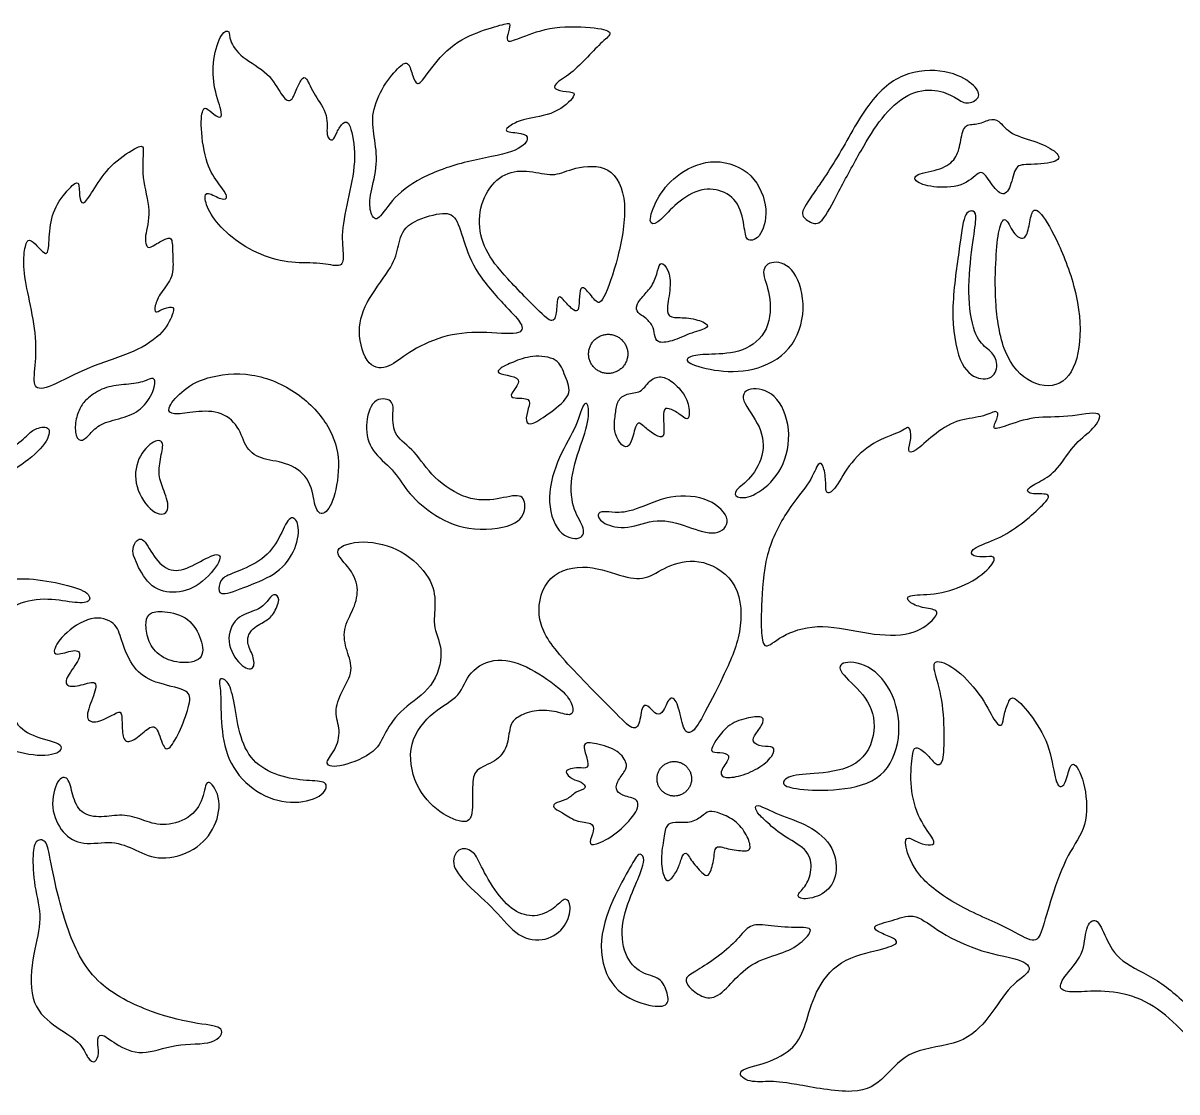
# Model space of a CAD drawing. Header units: millimetres. Extents: x -84 to 83, y -94 to 93.
# Drawn here: x 19.76 to 50.66, y -40.74 to -12.11 of the extents above; entities that cross this region are included whole.
import ezdxf

# ---------------------------------------------------------------- set-up
doc = ezdxf.new("R2010")
doc.units = ezdxf.units.MM
doc.header["$MEASUREMENT"] = 0
doc.layers.add('Default', color=18, linetype='Continuous')

msp = doc.modelspace()

# ---------------------------------------------------------------- linework, layer by layer
at = {"layer": 'Default', "color": 5}
for points in [[(25.364, -17.849), (25.587, -18.027), (26.116, -18.353), (26.97, -18.556), (27.743, -18.515), (28.288, -18.678), (28.369, -18.393), (28.255, -17.767), (28.491, -16.726), (28.703, -15.693), (28.516, -14.733), (28.337, -14.749), (28.15, -15.034), (28.068, -15.302), (27.849, -15.18), (27.961, -14.569), (27.55, -14.048), (27.336, -13.514), (27.213, -13.6), (27.078, -13.895), (26.937, -14.275), (26.68, -14.079), (26.372, -13.439), (25.581, -13.041), (25.256, -12.55), (25.318, -12.305), (25.072, -12.317), (24.827, -13.084), (24.858, -13.881), (25.134, -14.605), (25.011, -14.666), (24.735, -14.451), (24.6, -14.316), (24.49, -14.727), (24.631, -15.85), (24.962, -16.383), (25.299, -16.794), (25.091, -16.874), (24.674, -16.598), (24.594, -16.782), (24.778, -17.285), (25.141, -17.671), (25.364, -17.849)], [(29.165, -15.161), (29.199, -15.387), (29.281, -15.885), (29.041, -16.694), (29.034, -17.188), (29.24, -17.496), (29.583, -16.866), (30.357, -16.235), (31.639, -15.789), (33.01, -15.584), (33.353, -15.186), (33.154, -15.049), (32.572, -15.035), (32.825, -14.843), (33.134, -14.672), (34.039, -14.569), (34.621, -14.007), (34.436, -13.952), (33.991, -13.918), (33.956, -13.747), (34.436, -13.477), (34.882, -13.018), (35.293, -12.586), (35.581, -12.366), (35.211, -12.229), (33.922, -12.175), (33.065, -12.517), (32.688, -12.654), (32.736, -12.435), (32.825, -12.113), (32.743, -12.113), (32.057, -12.298), (31.166, -12.689), (30.508, -13.58), (30.309, -13.82), (30.2, -13.552), (30.083, -13.121), (29.878, -13.223), (29.398, -13.772), (29.076, -14.526), (29.13, -14.934), (29.165, -15.161)], [(40.895, -16.724), (41.076, -16.46), (41.624, -15.671), (42.427, -14.103), (43.438, -13.336), (44.662, -13.382), (45.294, -13.802), (45.424, -14.124), (45.009, -14.321), (44.75, -14.103), (44.221, -13.859), (43.443, -13.952), (42.728, -14.642), (42.225, -15.472), (41.574, -16.668), (41.133, -17.549), (40.848, -17.461), (40.537, -17.253), (40.714, -16.988), (40.895, -16.724)], [(44.862, -15.308), (44.83, -15.467), (44.762, -15.749), (44.374, -16.046), (43.603, -16.148), (43.622, -16.376), (44.19, -16.539), (45.027, -16.488), (45.407, -15.986), (45.61, -16.31), (45.98, -16.807), (46.219, -16.528), (46.321, -15.884), (46.67, -15.917), (47.562, -15.842), (47.491, -15.578), (46.944, -15.286), (46.183, -15.109), (45.879, -14.678), (45.651, -14.678), (45.296, -14.855), (44.951, -14.789), (44.893, -15.148), (44.862, -15.308)], [(19.911, -19.442), (19.974, -19.75), (20.122, -20.436), (20.098, -21.323), (20.003, -21.94), (20.439, -21.9), (21.507, -21.307), (22.79, -20.935), (23.565, -20.397), (23.819, -19.803), (23.787, -19.684), (23.447, -19.779), (23.288, -19.898), (23.272, -19.708), (23.431, -19.328), (23.803, -18.932), (23.763, -18.362), (23.763, -17.848), (23.629, -17.864), (23.288, -18.038), (23.09, -18.196), (22.987, -17.861), (23.216, -17.172), (22.907, -16.222), (23.018, -15.407), (22.907, -15.367), (22.155, -15.842), (21.696, -16.476), (21.403, -16.99), (21.261, -16.895), (21.277, -16.357), (21.142, -16.373), (20.628, -16.95), (20.454, -17.584), (20.454, -18.296), (20.335, -18.296), (20.137, -18.082), (19.915, -17.861), (19.82, -18.035), (19.741, -18.589), (19.847, -19.134), (19.911, -19.442)], [(32.207, -16.61), (32.071, -16.831), (31.909, -17.369), (32.1, -18.205), (32.66, -18.896), (33.734, -19.996), (33.938, -20.124), (34.046, -19.982), (34.06, -19.43), (34.159, -19.424), (34.476, -19.812), (34.618, -19.846), (34.661, -19.656), (34.655, -19.217), (34.788, -19.155), (35.1, -19.591), (35.27, -19.665), (35.718, -18.419), (35.984, -16.857), (35.522, -15.874), (34.463, -15.973), (34.03, -16.233), (33.423, -16.077), (32.729, -16.048), (32.344, -16.39), (32.207, -16.61)], [(37.149, -17.059), (37.316, -16.901), (37.744, -16.565), (38.415, -16.525), (38.958, -16.902), (39.092, -17.666), (39.126, -17.987), (39.546, -17.879), (39.753, -17.005), (39.25, -15.999), (38.144, -15.702), (37.201, -16.186), (36.707, -16.819), (36.475, -17.51), (36.742, -17.515), (36.982, -17.217), (37.149, -17.059)], [(30.111, -20.933), (30.344, -20.784), (30.978, -20.464), (32.034, -20.359), (33.156, -20.497), (33.14, -20.155), (32.79, -19.814), (31.855, -18.798), (31.547, -17.92), (31.351, -17.213), (30.921, -17.173), (29.945, -17.49), (29.807, -18.083), (29.702, -18.587), (28.97, -19.505), (28.661, -20.334), (28.986, -21.391), (29.58, -21.358), (29.878, -21.082), (30.111, -20.933)], [(45.178, -18.116), (45.132, -18.462), (45.036, -19.355), (45.213, -20.49), (45.56, -20.824), (45.855, -21.05), (45.847, -21.583), (45.356, -21.713), (44.805, -21.293), (44.579, -19.833), (44.846, -18.122), (44.955, -17.142), (45.238, -17.126), (45.309, -17.278), (45.223, -17.77), (45.178, -18.116)], [(45.816, -18.427), (45.798, -18.745), (45.77, -19.513), (45.973, -21.012), (46.743, -21.864), (47.692, -21.864), (48.122, -20.875), (48.04, -19.415), (47.489, -17.956), (46.988, -17.102), (46.771, -17.087), (46.709, -17.554), (46.593, -17.964), (46.266, -17.776), (46.064, -17.222), (45.881, -17.602), (45.834, -18.108), (45.816, -18.427)], [(38.207, -20.981), (38.446, -20.972), (39.058, -20.955), (39.771, -20.374), (39.802, -19.329), (39.486, -18.739), (39.813, -18.432), (40.457, -18.654), (40.763, -19.762), (40.383, -20.923), (39.312, -21.477), (38.23, -21.44), (37.428, -21.192), (37.623, -21.007), (37.968, -20.99), (38.207, -20.981)], [(36.417, -20.004), (36.489, -20.059), (36.637, -20.218), (36.672, -20.457), (36.719, -20.685), (37.11, -20.66), (37.68, -20.386), (38.168, -20.279), (38.029, -20.108), (37.512, -19.984), (37.075, -20.019), (36.978, -19.816), (37.119, -19.176), (37.055, -18.701), (36.82, -18.466), (36.764, -18.727), (36.644, -19.127), (36.383, -19.4), (36.158, -19.669), (36.203, -19.886), (36.345, -19.948), (36.417, -20.004)], [(35.894, -21.218), (35.91, -21.187), (35.936, -21.123), (35.956, -21.022), (35.955, -20.918), (35.935, -20.817), (35.895, -20.721), (35.837, -20.635), (35.763, -20.563), (35.677, -20.505), (35.581, -20.466), (35.479, -20.446), (35.376, -20.447), (35.274, -20.468), (35.179, -20.508), (35.093, -20.566), (35.02, -20.639), (34.963, -20.726), (34.924, -20.821), (34.904, -20.923), (34.904, -21.027), (34.925, -21.128), (34.965, -21.224), (35.023, -21.309), (35.097, -21.382), (35.183, -21.439), (35.279, -21.479), (35.381, -21.498), (35.484, -21.498), (35.586, -21.477), (35.681, -21.437), (35.767, -21.379), (35.84, -21.306), (35.878, -21.248), (35.894, -21.218)], [(32.89, -21.19), (33.032, -21.13), (33.381, -20.993), (34.108, -21.072), (34.267, -21.566), (34.5, -22.068), (33.869, -22.55), (33.369, -22.903), (33.193, -22.803), (33.293, -22.42), (33.381, -22.144), (32.869, -22.173), (32.781, -22.067), (33.134, -21.673), (32.84, -21.556), (32.416, -21.497), (32.528, -21.35), (32.748, -21.249), (32.89, -21.19)], [(21.513, -22.148), (21.617, -22.06), (21.917, -21.853), (22.457, -21.794), (22.998, -21.74), (23.29, -21.546), (23.313, -21.884), (22.989, -22.447), (22.493, -22.681), (21.849, -22.816), (21.579, -23.077), (21.345, -23.348), (21.151, -23.203), (21.151, -22.753), (21.296, -22.379), (21.41, -22.235), (21.513, -22.148)], [(24.304, -22.532), (24.514, -22.508), (25.025, -22.471), (25.558, -22.894), (25.711, -23.538), (26.171, -23.814), (26.895, -23.875), (27.496, -24.341), (27.557, -25.131), (27.796, -25.345), (28.103, -24.916), (28.275, -23.831), (28.017, -22.923), (27.171, -21.972), (25.883, -21.421), (24.595, -21.574), (23.97, -21.985), (23.571, -22.475), (23.767, -22.616), (24.095, -22.556), (24.304, -22.532)], [(35.626, -22.569), (35.61, -22.69), (35.569, -22.949), (35.673, -23.29), (35.91, -23.54), (36.075, -23.327), (36.184, -22.741), (36.35, -22.883), (36.61, -23.105), (36.917, -23.262), (36.932, -23.001), (36.884, -22.434), (37.036, -22.41), (37.352, -22.576), (37.565, -22.789), (37.627, -22.552), (37.532, -22.093), (37.13, -21.677), (36.799, -21.535), (36.492, -21.71), (36.326, -22.019), (35.915, -22.019), (35.664, -22.217), (35.642, -22.447), (35.626, -22.569)], [(39.241, -24.268), (39.386, -24.098), (39.657, -23.609), (39.505, -22.827), (38.857, -22.084), (39.354, -21.799), (40.093, -22.145), (40.372, -23.29), (39.99, -24.309), (39.263, -24.842), (38.826, -24.83), (38.79, -24.63), (39.097, -24.438), (39.241, -24.268)], [(29.663, -22.616), (29.658, -22.783), (29.68, -23.187), (30.253, -23.536), (30.713, -24.306), (31.668, -24.918), (32.478, -24.885), (33.136, -24.675), (33.248, -25.083), (33.037, -25.609), (31.622, -25.741), (30.654, -25.247), (30.009, -24.642), (29.7, -24.062), (29.054, -23.588), (28.903, -22.91), (29.1, -22.12), (29.713, -22.186), (29.669, -22.449), (29.663, -22.616)], [(34.767, -23.201), (34.674, -23.494), (34.405, -24.173), (34.448, -25.136), (34.808, -25.598), (34.765, -25.989), (34.051, -25.852), (33.752, -24.821), (34.094, -23.703), (34.622, -22.87), (34.777, -22.168), (34.964, -22.417), (34.86, -22.908), (34.767, -23.201)], [(39.537, -27.708), (39.55, -27.327), (39.601, -26.3), (40.243, -25.101), (40.886, -24.373), (41.057, -23.816), (41.211, -23.962), (41.271, -24.45), (41.237, -24.732), (41.485, -24.673), (41.828, -23.962), (42.513, -23.302), (43.326, -23.063), (43.498, -22.848), (43.566, -23.234), (43.42, -23.619), (43.626, -23.619), (44.123, -23.148), (44.739, -22.72), (45.467, -22.677), (45.853, -22.446), (45.895, -22.651), (45.664, -23.037), (46.024, -22.917), (46.85, -22.629), (47.706, -22.697), (48.777, -22.44), (48.434, -23.014), (47.963, -23.297), (47.449, -24.11), (47.021, -24.384), (46.576, -24.598), (46.738, -24.753), (47.364, -24.684), (47.047, -25.052), (46.499, -25.537), (45.875, -25.937), (45.173, -26.156), (45.121, -26.379), (45.459, -26.431), (45.833, -26.353), (45.719, -26.676), (45.022, -27.197), (44.138, -27.441), (43.399, -27.405), (43.446, -27.623), (43.836, -27.779), (44.304, -27.816), (44.179, -28.076), (43.592, -28.533), (42.421, -28.505), (41.137, -28.167), (40.097, -28.463), (39.629, -28.921), (39.525, -28.583), (39.524, -28.088), (39.537, -27.708)], [(19.806, -23.211), (19.687, -23.32), (19.331, -23.623), (18.688, -24.005), (17.945, -24.345), (17.862, -25.548), (18.348, -26.343), (18.829, -26.464), (18.808, -25.904), (18.625, -24.921), (19.028, -24.335), (19.849, -23.901), (20.477, -23.263), (20.493, -22.881), (20.048, -22.97), (19.926, -23.102), (19.806, -23.211)], [(23.45, -23.727), (23.418, -23.887), (23.371, -24.241), (23.53, -24.605), (23.736, -25.224), (23.312, -25.347), (22.753, -24.641), (22.747, -23.828), (23.236, -23.269), (23.559, -23.281), (23.481, -23.567), (23.45, -23.727)], [(35.618, -25.218), (35.752, -25.223), (36.104, -25.203), (37.086, -24.706), (38.195, -24.821), (38.783, -25.445), (38.346, -25.882), (37.577, -25.597), (36.728, -25.338), (35.94, -25.702), (35.255, -25.526), (35.104, -25.254), (35.298, -25.175), (35.483, -25.214), (35.618, -25.218)], [(25.49, -26.802), (25.684, -26.724), (26.216, -26.494), (26.639, -25.92), (26.881, -25.267), (27.153, -25.43), (27.141, -26.083), (26.688, -26.809), (25.889, -27.153), (25.043, -27.474), (24.982, -27.28), (25.055, -26.96), (25.297, -26.879), (25.49, -26.802)], [(22.794, -26.556), (22.864, -26.714), (23.106, -27.214), (23.753, -27.426), (24.497, -27.22), (25.132, -26.446), (24.969, -26.264), (24.364, -26.627), (23.771, -26.869), (23.287, -26.506), (22.985, -25.841), (22.743, -25.992), (22.683, -26.264), (22.723, -26.397), (22.794, -26.556)], [(28.461, -26.678), (28.597, -26.848), (28.776, -27.224), (28.636, -27.789), (28.302, -28.346), (28.42, -28.938), (28.634, -29.444), (28.284, -30.011), (28.073, -30.572), (28.279, -31.044), (28.137, -31.606), (27.764, -31.979), (28.237, -32.08), (29.273, -31.624), (29.421, -31.121), (29.894, -30.458), (30.764, -29.938), (31.06, -28.898), (30.71, -28.32), (30.829, -27.659), (30.722, -26.979), (29.941, -26.192), (28.829, -25.914), (27.959, -26.204), (28.325, -26.508), (28.461, -26.678)], [(34.133, -29.027), (34.492, -29.452), (35.604, -30.557), (36.056, -31.047), (36.286, -30.966), (36.32, -30.303), (36.56, -30.433), (36.718, -30.663), (36.92, -30.582), (37.078, -30.078), (37.318, -30.313), (37.424, -31.081), (37.664, -31.167), (37.918, -30.783), (38.516, -29.617), (39.039, -28.447), (38.98, -27.088), (37.964, -26.421), (37.048, -26.598), (36.499, -27.012), (35.909, -26.994), (34.894, -26.571), (33.757, -26.836), (33.451, -28.008), (33.774, -28.602), (34.133, -29.027)], [(20.738, -27.121), (20.445, -27.057), (19.779, -26.947), (18.927, -27.068), (18.202, -27.683), (17.856, -28.194), (18.186, -28.452), (18.845, -28.265), (19.46, -27.661), (20.339, -27.491), (21.125, -27.644), (21.592, -27.644), (21.537, -27.331), (21.031, -27.185), (20.738, -27.121)], [(26.236, -28.133), (26.131, -28.194), (25.83, -28.348), (25.731, -28.712), (25.936, -29.048), (25.979, -29.461), (25.583, -29.381), (25.163, -28.672), (25.434, -27.985), (26.078, -27.837), (26.309, -27.599), (26.464, -27.358), (26.678, -27.507), (26.457, -27.979), (26.34, -28.071), (26.236, -28.133)], [(22.402, -28.652), (22.467, -28.851), (22.665, -29.35), (23.136, -29.762), (24.134, -29.943), (24.285, -30.167), (24.062, -30.862), (23.741, -31.515), (23.529, -31.624), (23.36, -30.929), (23.154, -30.941), (22.761, -31.316), (22.471, -31.407), (22.399, -31.032), (22.423, -30.506), (22.247, -30.59), (21.733, -30.881), (21.383, -30.778), (21.637, -30.185), (21.788, -29.671), (21.31, -29.865), (20.887, -29.895), (20.899, -29.641), (21.322, -29.115), (21.262, -28.843), (20.717, -29.036), (20.524, -29.006), (20.766, -28.51), (21.606, -27.935), (22.272, -28.159), (22.336, -28.453), (22.402, -28.652)], [(23.051, -28.244), (23.052, -28.37), (23.1, -28.68), (23.402, -29.098), (24.043, -29.297), (24.648, -29.152), (24.527, -28.529), (24.164, -27.973), (23.414, -27.834), (23.094, -27.924), (23.05, -28.118), (23.051, -28.244)], [(18.64, -29.255), (18.666, -29.38), (18.729, -29.621), (19.324, -29.871), (19.452, -30.327), (19.519, -30.9), (20.064, -31.262), (20.965, -31.429), (20.62, -31.762), (19.691, -31.696), (18.702, -31.29), (18.674, -30.416), (18.385, -30.111), (18.062, -29.693), (18.145, -29.137), (18.574, -28.87), (18.614, -29.13), (18.64, -29.255)], [(33.062, -30.674), (33.179, -30.611), (33.491, -30.488), (34.071, -30.544), (34.473, -30.705), (34.514, -30.407), (34.263, -30), (33.345, -29.355), (32.463, -29.051), (31.658, -29.47), (31.497, -30.155), (30.755, -30.501), (30.023, -31.371), (30.224, -32.571), (30.909, -33.296), (31.674, -33.602), (31.819, -33.28), (31.778, -32.418), (31.875, -32.072), (32.503, -31.87), (32.761, -31.427), (32.785, -30.863), (32.944, -30.737), (33.062, -30.674)], [(41.19, -32.188), (41.523, -32.15), (42.287, -31.999), (42.679, -30.906), (42.309, -30.061), (41.555, -29.473), (41.661, -29.172), (42.513, -29.285), (43.191, -30.205), (43.282, -31.434), (42.739, -32.467), (41.419, -32.693), (40.349, -32.625), (40.025, -32.489), (40.288, -32.225), (40.856, -32.225), (41.19, -32.188)], [(47.315, -35.496), (47.431, -35.135), (47.736, -34.313), (48.283, -33.651), (48.236, -32.514), (47.884, -31.79), (47.748, -32.176), (47.627, -32.629), (47.39, -32.514), (47.304, -31.542), (46.797, -30.662), (46.255, -30.087), (46.154, -30.27), (46.005, -30.676), (46.005, -30.946), (45.815, -30.919), (45.487, -30.192), (44.776, -29.38), (44.167, -29.129), (44.12, -29.38), (44.404, -30.205), (44.438, -31.308), (44.404, -31.999), (44.187, -31.985), (43.97, -31.666), (43.629, -31.44), (43.571, -31.695), (43.496, -32.579), (43.737, -33.46), (44.227, -34.036), (44.1, -34.151), (43.743, -34.082), (43.438, -33.869), (43.34, -34.065), (43.654, -34.946), (44.717, -35.748), (46.235, -36.373), (46.855, -36.798), (47.043, -36.483), (47.2, -35.858), (47.315, -35.496)], [(25.419, -30.369), (25.466, -30.627), (25.559, -31.269), (25.932, -31.968), (26.7, -32.331), (27.477, -32.414), (27.966, -32.41), (27.808, -32.852), (26.933, -33.062), (25.992, -32.764), (25.247, -31.981), (25.047, -30.943), (25.07, -29.977), (24.968, -29.605), (25.28, -29.721), (25.373, -30.111), (25.419, -30.369)], [(38.363, -31.255), (38.436, -31.151), (38.65, -30.875), (39.21, -30.695), (39.629, -30.668), (39.564, -30.897), (39.373, -31.158), (39.248, -31.359), (39.547, -31.512), (39.901, -31.457), (39.863, -31.74), (39.455, -32.094), (38.9, -32.311), (38.465, -32.338), (38.421, -32.126), (38.747, -31.745), (38.519, -31.637), (38.165, -31.658), (38.214, -31.501), (38.29, -31.359), (38.363, -31.255)], [(35.871, -32.142), (35.822, -32.226), (35.648, -32.437), (35.625, -32.697), (35.87, -32.824), (36.272, -32.895), (36.215, -33.249), (35.653, -33.848), (35.045, -34.152), (34.891, -34.09), (35.067, -33.724), (35.023, -33.517), (34.56, -33.513), (34.185, -33.231), (33.912, -33.12), (34.018, -32.975), (34.371, -32.909), (34.538, -32.689), (34.891, -32.614), (34.714, -32.415), (34.463, -32.38), (34.243, -32.138), (34.415, -32.085), (34.626, -32.04), (34.913, -32.097), (34.882, -31.824), (34.714, -31.384), (34.979, -31.37), (35.684, -31.547), (35.948, -31.93), (35.921, -32.057), (35.871, -32.142)], [(37.615, -32.555), (37.628, -32.528), (37.65, -32.471), (37.665, -32.381), (37.662, -32.29), (37.641, -32.201), (37.603, -32.118), (37.55, -32.043), (37.483, -31.981), (37.406, -31.933), (37.32, -31.901), (37.23, -31.886), (37.139, -31.889), (37.05, -31.91), (36.967, -31.948), (36.893, -32.001), (36.83, -32.067), (36.782, -32.145), (36.75, -32.23), (36.735, -32.321), (36.738, -32.412), (36.759, -32.501), (36.797, -32.584), (36.85, -32.658), (36.917, -32.72), (36.994, -32.768), (37.08, -32.801), (37.17, -32.815), (37.261, -32.812), (37.35, -32.792), (37.433, -32.754), (37.507, -32.701), (37.57, -32.634), (37.602, -32.582), (37.615, -32.555)], [(21.094, -32.789), (21.143, -32.962), (21.282, -33.307), (21.862, -33.407), (22.418, -33.276), (22.959, -33.446), (23.462, -33.639), (24.234, -33.446), (24.621, -32.89), (24.644, -32.248), (25.085, -32.805), (24.953, -33.639), (24.397, -34.296), (23.431, -34.567), (22.774, -34.258), (22.171, -33.987), (21.344, -34.157), (20.803, -33.833), (20.47, -33.137), (20.663, -32.31), (20.988, -32.271), (21.045, -32.616), (21.094, -32.789)], [(39.659, -33.491), (39.778, -33.6), (40.082, -33.882), (40.775, -34.219), (40.916, -34.717), (40.743, -35.241), (40.456, -35.452), (40.584, -35.612), (41.203, -35.484), (41.574, -35.024), (41.529, -34.174), (40.807, -33.567), (39.977, -33.331), (39.338, -32.96), (39.37, -33.228), (39.54, -33.382), (39.659, -33.491)], [(38.446, -33.287), (38.566, -33.332), (38.831, -33.446), (39.167, -33.856), (39.271, -34.25), (39.129, -34.296), (38.605, -34.242), (38.28, -34.089), (38.268, -34.544), (38.135, -34.965), (38.012, -34.957), (37.649, -34.548), (37.503, -34.261), (37.381, -34.479), (37.305, -34.785), (37.064, -35.118), (36.941, -35.064), (36.815, -34.586), (36.918, -33.963), (36.968, -33.573), (37.197, -33.504), (37.626, -33.55), (37.951, -33.362), (38.115, -33.179), (38.327, -33.242), (38.446, -33.287)], [(20.539, -34.762), (20.617, -35.156), (20.889, -36.348), (21.607, -37.871), (23.263, -38.666), (24.532, -38.942), (25.216, -38.975), (24.951, -39.494), (23.815, -39.416), (22.931, -39.805), (22.197, -39.447), (21.814, -39.112), (21.735, -39.383), (21.814, -39.702), (21.695, -39.981), (21.495, -39.885), (21.32, -39.391), (20.562, -38.968), (19.9, -38.354), (20.02, -36.96), (20.299, -36.108), (20.044, -35.231), (20.004, -34.313), (20.1, -33.954), (20.419, -33.986), (20.46, -34.369), (20.539, -34.762)], [(32.039, -34.708), (32.135, -34.898), (32.439, -35.454), (32.974, -35.971), (33.534, -36.074), (34.051, -35.788), (34.282, -35.484), (34.464, -35.74), (34.325, -36.305), (33.783, -36.731), (33.005, -36.628), (32.427, -35.867), (31.624, -35.18), (31.168, -34.602), (31.454, -34.134), (31.862, -34.311), (31.943, -34.517), (32.039, -34.708)], [(36.117, -35.292), (36.016, -35.535), (35.756, -36.171), (35.83, -37.101), (36.314, -37.597), (36.841, -37.647), (37.039, -38.112), (37.058, -38.465), (36.5, -38.453), (35.508, -38.05), (35.105, -36.841), (35.539, -35.551), (36.066, -34.64), (36.252, -34.299), (36.407, -34.454), (36.363, -34.714), (36.219, -35.049), (36.117, -35.292)], [(40.48, -40.539), (40.885, -40.609), (42.161, -40.864), (42.833, -40.379), (43.489, -39.559), (44.919, -39.504), (45.661, -38.739), (46.193, -37.84), (46.849, -37.489), (46.544, -37.176), (45.45, -37.02), (44.277, -36.47), (43.652, -35.923), (43.129, -36.134), (42.48, -36.274), (42.613, -36.446), (43.027, -36.587), (43.262, -36.743), (42.816, -36.915), (41.582, -37.173), (40.941, -38.071), (40.722, -38.946), (40.465, -39.566), (39.666, -39.994), (38.809, -40.137), (39.124, -40.494), (39.73, -40.444), (40.075, -40.469), (40.48, -40.539)], [(48.624, -38.037), (48.899, -38.047), (49.601, -38.137), (50.48, -38.736), (51.198, -39.534), (51.741, -40.069), (52.076, -39.878), (51.924, -39.399), (51.062, -38.52), (50.168, -37.698), (49.091, -37.259), (48.747, -36.604), (48.508, -36.006), (48.188, -36.301), (48.204, -37.06), (47.572, -37.691), (47.482, -38.029), (47.949, -38.081), (48.348, -38.028), (48.624, -38.037)], [(37.828, -37.466), (37.973, -37.377), (38.352, -37.138), (38.854, -36.717), (39.188, -36.254), (39.561, -36.249), (40.373, -36.359), (40.994, -36.301), (40.65, -36.727), (40.172, -37.013), (39.312, -37.228), (38.763, -37.778), (38.309, -38.27), (37.879, -38.189), (37.521, -37.864), (37.482, -37.673), (37.683, -37.555), (37.828, -37.466)]]:
    msp.add_open_spline(points, degree=3, dxfattribs=at)

doc.saveas('drawing.dxf')
